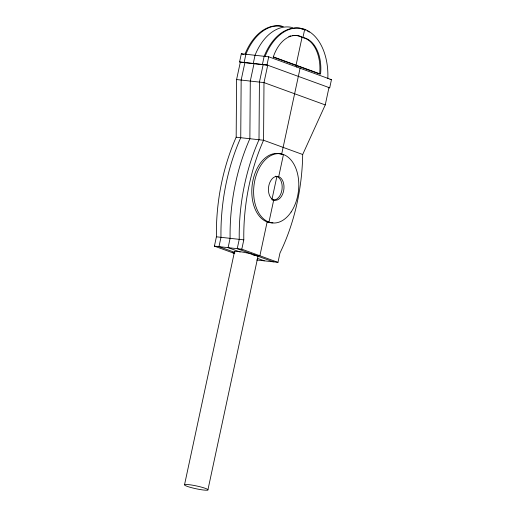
<?xml version="1.0" encoding="UTF-8"?>
<svg xmlns="http://www.w3.org/2000/svg" width="516" height="516" viewBox="0 0 516 516"><rect width="100%" height="100%" fill="white"/><g stroke="black" fill="none" stroke-linecap="round" stroke-linejoin="round"><path stroke-width="0.77" d="M234.754 253.543L214.411 246.132L216.41 236.805A159.16 102.432 -83.7 0 1 236.173 137.198L236.592 79.554L240.321 62.184L239.579 61.914L241.327 53.754L268.726 56.805L331.459 79.657L329.711 87.817L328.189 87.649M329.711 87.817L266.978 64.958L268.726 56.805M184.541 484.718L234.516 251.621M328.969 87.552L325.248 104.922L302.686 154.503A159.16 102.432 -83.7 0 1 279.969 253.027L277.969 262.354L241.804 249.176L243.804 239.85A159.16 102.432 -83.7 0 1 263.566 140.249L263.992 82.599L267.714 65.229L240.321 62.184M296.603 67.048L296.939 65.493L296.023 65.39L302.021 37.423L302.937 37.52A34.811 22.401 -83.7 0 1 320.559 74.098L273.319 56.889A34.811 22.401 -83.7 0 1 302.937 37.52L304.685 29.367L303.769 29.264A52.748 33.946 -83.7 0 1 305.878 30.154M207.896 489.961A12.003 1.419 12.1 0 0 191.455 485.008A12.003 1.419 12.1 0 0 189.308 487.052A12.003 1.419 12.1 0 0 207.896 489.961L257.865 256.858A12.003 1.419 12.1 0 0 245.893 252.724A12.003 1.419 12.1 0 0 234.593 252.014M271.887 199.789L276.886 176.478L278.711 176.678A12.003 7.727 -83.7 0 1 281.355 196.493A12.003 7.727 -83.7 0 1 268.572 191.829A12.003 7.727 -83.7 0 1 278.711 176.678L283.458 154.536L281.633 154.329A34.811 22.401 -83.7 0 0 252.221 184.812A34.811 22.401 -83.7 0 0 272.925 222.796M281.633 154.329L300.093 68.228M301.486 29.006L303.008 29.18M239.579 61.914L266.978 64.958M329.995 79.496L331.459 79.657M236.592 79.554L263.992 82.599L325.248 104.922M236.173 137.198L263.566 140.249L302.686 154.503M272.5 199.853L273.712 199.989L268.965 222.132L267.14 221.932L259.89 255.762L253.04 255.001M216.41 236.805L243.804 239.85M214.411 246.132L241.804 249.176M232.49 252.717L234.774 252.969M256.665 259.987L277.969 262.354M273.145 57.057L319.643 74.001A34.811 22.401 -83.7 0 0 302.021 37.423A34.811 22.401 -83.7 0 0 292.314 35.559M241.327 53.754L243.571 54.573M273.403 261.844L237.237 248.667L239.237 239.347A159.16 102.432 -83.7 0 1 259 139.739L259.425 82.096L263.147 64.719L262.412 64.455L264.16 56.296A52.748 33.946 -83.7 0 1 303.053 29.019M240.166 252.047L228.111 247.654L230.104 238.328A159.16 102.432 -83.7 0 1 249.867 138.727L250.292 81.077L254.014 63.707L253.279 63.436L255.027 55.277A52.748 33.946 -83.7 0 1 292.482 27.587M257.49 258.361L264.269 260.832M234.799 252.401L218.977 246.635L220.977 237.315A159.16 102.432 -83.7 0 1 240.74 137.708L241.159 80.064L244.887 62.688L244.145 62.423L245.893 54.264A52.748 33.946 -83.7 0 1 283.349 26.568M244.984 54.161A52.748 33.946 -83.7 0 1 282.433 26.464M327.834 78.535A52.748 33.946 -83.7 0 0 304.685 29.367A52.748 33.946 -83.7 0 0 265.069 56.399M288.747 36.533A34.811 22.401 -83.7 0 1 290.882 35.843M307.259 30.876A52.748 33.946 -83.7 0 1 309.271 32.127M275.563 176.188A12.003 7.727 -83.7 0 1 282.033 189.275A12.003 7.727 -83.7 0 1 272.538 199.976M291.127 211.986A34.811 22.401 -83.7 0 0 283.458 154.536A34.811 22.401 -83.7 0 0 254.053 198.479A34.811 22.401 -83.7 0 0 291.127 211.986"/></g></svg>
